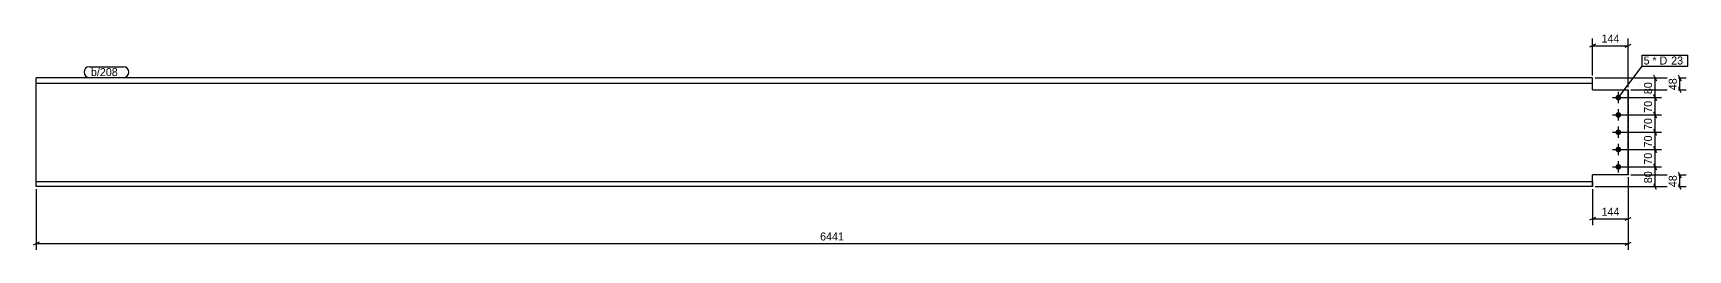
# Model space of a CAD drawing. Header units: millimetres. Extents: x 32 to 18256, y 32 to 908.
# Drawn here: x 11561 to 18256, y 32 to 908 of the extents above; entities that cross this region are included whole.
import ezdxf

# ---------------------------------------------------------------- set-up
doc = ezdxf.new("R2010")
doc.units = ezdxf.units.MM
doc.linetypes.add('DXK_LINE_DOT4', pattern=[0.9408, 0.4704, -0.4704])
doc.styles.add('Comic Sans MS', font='COMIC.TTF', dxfattribs={"height": 0.2})

msp = doc.modelspace()

# ---------------------------------------------------------------- hatches: boundary and pattern name
at = {"linetype": 'Continuous'}
for points in [[(17986.1, 647.6), (17985.8, 645.2), (17985.1, 642.9), (17983.9, 640.8), (17982.2, 639.1), (17980.3, 637.6), (17978.1, 636.7), (17975.8, 636.2), (17973.4, 636.2), (17971, 636.7), (17968.8, 637.6), (17966.9, 639.1), (17965.3, 640.8), (17964, 642.9), (17963.3, 645.2), (17963.1, 647.6), (17963.3, 650), (17964, 652.3), (17965.3, 654.4), (17966.9, 656.1), (17968.8, 657.6), (17971, 658.5), (17973.4, 659), (17975.8, 659), (17978.1, 658.5), (17980.3, 657.6), (17982.2, 656.1), (17983.9, 654.4), (17985.1, 652.3), (17985.8, 650)], [(17986.1, 577.6), (17985.8, 575.2), (17985.1, 572.9), (17983.9, 570.8), (17982.2, 569.1), (17980.3, 567.6), (17978.1, 566.7), (17975.8, 566.2), (17973.4, 566.2), (17971, 566.7), (17968.8, 567.6), (17966.9, 569.1), (17965.3, 570.8), (17964, 572.9), (17963.3, 575.2), (17963.1, 577.6), (17963.3, 580), (17964, 582.3), (17965.3, 584.4), (17966.9, 586.1), (17968.8, 587.6), (17971, 588.5), (17973.4, 589), (17975.8, 589), (17978.1, 588.5), (17980.3, 587.6), (17982.2, 586.1), (17983.9, 584.4), (17985.1, 582.3), (17985.8, 580)], [(17986.1, 507.6), (17985.8, 505.2), (17985.1, 502.9), (17983.9, 500.8), (17982.2, 499.1), (17980.3, 497.6), (17978.1, 496.7), (17975.8, 496.2), (17973.4, 496.2), (17971, 496.7), (17968.8, 497.6), (17966.9, 499.1), (17965.3, 500.8), (17964, 502.9), (17963.3, 505.2), (17963.1, 507.6), (17963.3, 510), (17964, 512.3), (17965.3, 514.4), (17966.9, 516.1), (17968.8, 517.6), (17971, 518.5), (17973.4, 519), (17975.8, 519), (17978.1, 518.5), (17980.3, 517.6), (17982.2, 516.1), (17983.9, 514.4), (17985.1, 512.3), (17985.8, 510)], [(17986.1, 437.6), (17985.8, 435.2), (17985.1, 432.9), (17983.9, 430.8), (17982.2, 429.1), (17980.3, 427.6), (17978.1, 426.7), (17975.8, 426.2), (17973.4, 426.2), (17971, 426.7), (17968.8, 427.6), (17966.9, 429.1), (17965.3, 430.8), (17964, 432.9), (17963.3, 435.2), (17963.1, 437.6), (17963.3, 440), (17964, 442.3), (17965.3, 444.4), (17966.9, 446.1), (17968.8, 447.6), (17971, 448.5), (17973.4, 449), (17975.8, 449), (17978.1, 448.5), (17980.3, 447.6), (17982.2, 446.1), (17983.9, 444.4), (17985.1, 442.3), (17985.8, 440)], [(17986.1, 367.6), (17985.8, 365.2), (17985.1, 362.9), (17983.9, 360.8), (17982.2, 359.1), (17980.3, 357.6), (17978.1, 356.7), (17975.8, 356.2), (17973.4, 356.2), (17971, 356.7), (17968.8, 357.6), (17966.9, 359.1), (17965.3, 360.8), (17964, 362.9), (17963.3, 365.2), (17963.1, 367.6), (17963.3, 370), (17964, 372.3), (17965.3, 374.4), (17966.9, 376.1), (17968.8, 377.6), (17971, 378.5), (17973.4, 379), (17975.8, 379), (17978.1, 378.5), (17980.3, 377.6), (17982.2, 376.1), (17983.9, 374.4), (17985.1, 372.3), (17985.8, 370)]]:
    msp.add_hatch(color=3, dxfattribs=at).paths.add_polyline_path(points)

# ---------------------------------------------------------------- linework, layer by layer
at = {"color": 8, "linetype": 'Continuous'}
for p, q in [((17870.2, 737.6), (17870.2, 886)), ((18014.6, 689.6), (18014.6, 886)), ((17882.2, 863.6), (17858.2, 851.6)), ((17870.2, 857.6), (18014.6, 857.6)), ((18002.6, 851.6), (18026.6, 863.6)), ((18117.3, 739.6), (18129.3, 715.6)), ((18217.3, 739.6), (18229.3, 715.6)), ((17880.4, 727.6), (18148.9, 727.6)), ((18123.3, 647.6), (18123.3, 727.6)), ((18229.3, 667.6), (18217.3, 691.6)), ((18223.3, 679.6), (18223.3, 727.6)), ((17984.5, 647.6), (18148.9, 647.6)), ((18129.3, 635.6), (18117.3, 659.6)), ((17984.5, 577.6), (18148.9, 577.6)), ((18129.3, 565.6), (18117.3, 589.6)), ((17984.5, 507.6), (18148.9, 507.6)), ((18129.3, 495.6), (18117.3, 519.6)), ((17984.5, 437.6), (18148.9, 437.6)), ((18129.3, 425.6), (18117.3, 449.6)), ((17984.5, 367.6), (18148.9, 367.6)), ((18129.3, 355.6), (18117.3, 379.6)), ((18217.3, 347.6), (18229.3, 323.6)), ((18223.3, 287.6), (18223.3, 335.6)), ((11573.3, 277.6), (11573.3, 32)), ((17870.2, 277.6), (17870.2, 132)), ((17880.4, 287.6), (18148.9, 287.6)), ((18014.6, 325.6), (18014.6, 132)), ((18129.3, 275.6), (18117.3, 299.6)), ((18229.3, 275.6), (18217.3, 299.6)), ((17882.2, 163.6), (17858.2, 151.6)), ((17870.2, 157.6), (18014.6, 157.6)), ((18002.6, 151.6), (18026.6, 163.6)), ((11585.3, 63.6), (11561.3, 51.6)), ((11573.3, 57.6), (18014.6, 57.6)), ((18002.6, 51.6), (18026.6, 63.6))]:
    msp.add_line(p, q, dxfattribs=at)
at = {"color": 7, "linetype": 'Continuous'}
for p, q in [((17870.4, 727.6), (11573.3, 727.6)), ((11573.3, 287.6), (11573.3, 727.6)), ((11573.3, 706.6), (17870.4, 706.6)), ((17870.2, 727.6), (17870.4, 727.6)), ((17870.2, 706.6), (17870.2, 727.6)), ((17870.3, 679.6), (17870.3, 706.6)), ((17870.3, 679.6), (18014.6, 679.6)), ((17870.4, 706.6), (17870.4, 727.6)), ((18014.6, 335.6), (18014.6, 679.6)), ((17870.3, 308.6), (17870.3, 335.6)), ((18014.6, 335.6), (17870.3, 335.6)), ((11573.3, 308.6), (17870.4, 308.6)), ((17870.4, 287.6), (11573.3, 287.6)), ((17870.2, 308.6), (17870.3, 308.6)), ((17870.2, 287.6), (17870.2, 308.6)), ((17870.4, 308.6), (17870.4, 287.6))]:
    msp.add_line(p, q, dxfattribs=at)
at = {"color": 7, "linetype": 'DXK_LINE_DOT4'}
for p, q in [((17870.3, 679.6), (17870.3, 706.6)), ((18014.6, 679.6), (18014.6, 679.6)), ((18014.6, 679.6), (18014.6, 335.6)), ((17870.3, 308.6), (17870.3, 335.6)), ((18014.6, 335.6), (18014.6, 335.6))]:
    msp.add_line(p, q, dxfattribs=at)
at = {"color": 3, "linetype": 'Continuous'}
for p, q in [((17974.6, 624.6), (17974.6, 670.6)), ((17951.6, 647.6), (17997.6, 647.6)), ((17951.6, 577.6), (17997.6, 577.6)), ((17974.6, 554.6), (17974.6, 600.6)), ((17951.6, 507.6), (17997.6, 507.6)), ((17974.6, 484.6), (17974.6, 530.6)), ((17951.6, 437.6), (17997.6, 437.6)), ((17974.6, 414.6), (17974.6, 460.6)), ((17951.6, 367.6), (17997.6, 367.6)), ((17974.6, 344.6), (17974.6, 390.6))]:
    msp.add_line(p, q, dxfattribs=at)

# ---------------------------------------------------------------- wipeouts: each hides what was drawn before it
at = {"color": 0}
msp.add_wipeout([(18102.9, 781.4), (18102.9, 813.4), (18076.8, 813.4), (18076.8, 781.4)], dxfattribs=at)

# ---------------------------------------------------------------- next in the draw order: wipeouts: each hides what was drawn before it
for points in [[(17984.5, 863.6), (17984.5, 908.4), (17900.3, 908.4), (17900.3, 863.6)], [(18102.9, 781.4), (18102.9, 813.4), (18076.8, 813.4), (18076.8, 781.4)], [(11920.7, 734.6), (11920.7, 766.6), (11795.3, 766.6), (11795.3, 734.6)], [(18117.3, 720.1), (18072.5, 720.1), (18072.5, 655.1), (18117.3, 655.1)], [(17984.5, 163.6), (17984.5, 208.4), (17900.3, 208.4), (17900.3, 163.6)], [(14849, 63.6), (14849, 108.4), (14738.8, 108.4), (14738.8, 63.6)]]:
    msp.add_wipeout(points, dxfattribs=at)

# ---------------------------------------------------------------- next in the draw order: linework, layer by layer
at = {"color": 7, "linetype": 'Continuous'}
msp.add_line((18070.8, 775.4), (18070.8, 819.4), dxfattribs=at)
at = {"color": 8, "linetype": 'Continuous'}
for p, q in [((17880.4, 727.6), (18248.9, 727.6)), ((18024.6, 679.6), (18248.9, 679.6)), ((17984.5, 647.6), (18148.9, 647.6)), ((18117.3, 659.6), (18129.3, 635.6)), ((18123.3, 577.6), (18123.3, 647.6)), ((18014.6, 325.6), (18014.6, 32))]:
    msp.add_line(p, q, dxfattribs=at)

# ---------------------------------------------------------------- next in the draw order: texts
at = {"color": 3, "style": 'Comic Sans MS'}
for s, p in [('144', (17906.7, 870)), ('144', (17906.7, 170)), ('6441', (14745.2, 70))]:
    msp.add_text(s, height=32.38, dxfattribs=at).set_placement(p)
msp.add_text('80', height=32.38, rotation=90.00021, dxfattribs=at).set_placement((18110.9, 661.5))

# ---------------------------------------------------------------- next in the draw order: wipeouts: each hides what was drawn before it
at = {"color": 0}
for points in [[(18178.7, 781.4), (18178.7, 813.4), (18112.5, 813.4), (18112.5, 781.4)], [(11920.7, 734.6), (11920.7, 766.6), (11795.3, 766.6), (11795.3, 734.6)]]:
    msp.add_wipeout(points, dxfattribs=at)

# ---------------------------------------------------------------- next in the draw order: linework, layer by layer
at = {"color": 7, "linetype": 'Continuous'}
for p, q in [((11789.3, 772.6), (11926.7, 772.6)), ((11789.3, 728.6), (11926.7, 728.6))]:
    msp.add_line(p, q, dxfattribs=at)
for centre, start, end in [((11789.3, 750.6), 90, 270), ((11926.7, 750.6), 270, 90)]:
    msp.add_arc(centre, 22, start, end, dxfattribs=at)

# ---------------------------------------------------------------- next in the draw order: texts
at = {"color": 3, "style": 'Comic Sans MS'}
msp.add_text('b/208', height=32.38, dxfattribs=at).set_placement((11795.3, 734.6))

# ---------------------------------------------------------------- next in the draw order: wipeouts: each hides what was drawn before it
at = {"color": 0}
for points in [[(18178.7, 781.4), (18178.7, 813.4), (18112.5, 813.4), (18112.5, 781.4)], [(18217.3, 736.1), (18172.5, 736.1), (18172.5, 671.1), (18217.3, 671.1)], [(18117.3, 645.1), (18072.5, 645.1), (18072.5, 580.1), (18117.3, 580.1)]]:
    msp.add_wipeout(points, dxfattribs=at)

# ---------------------------------------------------------------- next in the draw order: linework, layer by layer
at = {"color": 7, "linetype": 'Continuous'}
msp.add_line((17974.6, 647.6), (18070.8, 775.4), dxfattribs=at)
at = {"color": 8, "linetype": 'Continuous'}
for p, q in [((17984.5, 577.6), (18148.9, 577.6)), ((18117.3, 589.6), (18129.3, 565.6)), ((18123.3, 507.6), (18123.3, 577.6))]:
    msp.add_line(p, q, dxfattribs=at)

# ---------------------------------------------------------------- next in the draw order: texts
at = {"color": 3, "style": 'Comic Sans MS'}
msp.add_text('5', height=32.4, dxfattribs=at).set_placement((18076.8, 781.4))
for s, p in [('48', (18210.9, 677.5)), ('70', (18110.9, 586.5))]:
    msp.add_text(s, height=32.38, rotation=90.00021, dxfattribs=at).set_placement(p)

# ---------------------------------------------------------------- next in the draw order: wipeouts: each hides what was drawn before it
at = {"color": 0}
msp.add_wipeout([(18240.4, 781.4), (18240.4, 813.4), (18188.3, 813.4), (18188.3, 781.4)], dxfattribs=at)

# ---------------------------------------------------------------- next in the draw order: wipeouts: each hides what was drawn before it
for points in [[(18240.4, 781.4), (18240.4, 813.4), (18188.3, 813.4), (18188.3, 781.4)], [(18117.3, 575.1), (18072.5, 575.1), (18072.5, 510.1), (18117.3, 510.1)]]:
    msp.add_wipeout(points, dxfattribs=at)

# ---------------------------------------------------------------- next in the draw order: linework, layer by layer
at = {"color": 7, "linetype": 'Continuous'}
for p, q in [((18070.8, 819.4), (18256, 819.4)), ((18256, 775.4), (18256, 819.4)), ((18070.8, 775.4), (18256, 775.4))]:
    msp.add_line(p, q, dxfattribs=at)
at = {"color": 8, "linetype": 'Continuous'}
for p, q in [((17984.5, 507.6), (18148.9, 507.6)), ((18117.3, 519.6), (18129.3, 495.6)), ((18123.3, 437.6), (18123.3, 507.6))]:
    msp.add_line(p, q, dxfattribs=at)

# ---------------------------------------------------------------- next in the draw order: texts
at = {"color": 3, "style": 'Comic Sans MS'}
for s, p in [('* D', (18112.5, 781.4)), ('23', (18188.3, 781.4))]:
    msp.add_text(s, height=32.38, dxfattribs=at).set_placement(p)
msp.add_text('70', height=32.38, rotation=90.00021, dxfattribs=at).set_placement((18110.9, 516.5))

# ---------------------------------------------------------------- next in the draw order: wipeouts: each hides what was drawn before it
at = {"color": 0}
msp.add_wipeout([(18117.3, 505.1), (18072.5, 505.1), (18072.5, 440.1), (18117.3, 440.1)], dxfattribs=at)

# ---------------------------------------------------------------- next in the draw order: linework, layer by layer
at = {"color": 8, "linetype": 'Continuous'}
for p, q in [((17984.5, 437.6), (18148.9, 437.6)), ((18117.3, 449.6), (18129.3, 425.6)), ((18123.3, 367.6), (18123.3, 437.6))]:
    msp.add_line(p, q, dxfattribs=at)

# ---------------------------------------------------------------- next in the draw order: texts
at = {"color": 3, "style": 'Comic Sans MS'}
msp.add_text('70', height=32.38, rotation=90.00021, dxfattribs=at).set_placement((18110.9, 446.5))

# ---------------------------------------------------------------- next in the draw order: wipeouts: each hides what was drawn before it
at = {"color": 0}
msp.add_wipeout([(18117.3, 435.1), (18072.5, 435.1), (18072.5, 370.1), (18117.3, 370.1)], dxfattribs=at)

# ---------------------------------------------------------------- next in the draw order: linework, layer by layer
at = {"color": 8, "linetype": 'Continuous'}
for p, q in [((17984.5, 367.6), (18148.9, 367.6)), ((18117.3, 379.6), (18129.3, 355.6)), ((18123.3, 287.6), (18123.3, 367.6))]:
    msp.add_line(p, q, dxfattribs=at)

# ---------------------------------------------------------------- next in the draw order: texts
at = {"color": 3, "style": 'Comic Sans MS'}
msp.add_text('70', height=32.38, rotation=90.00021, dxfattribs=at).set_placement((18110.9, 376.5))

# ---------------------------------------------------------------- next in the draw order: wipeouts: each hides what was drawn before it
at = {"color": 0}
msp.add_wipeout([(18117.3, 360.1), (18072.5, 360.1), (18072.5, 295.1), (18117.3, 295.1)], dxfattribs=at)

# ---------------------------------------------------------------- next in the draw order: linework, layer by layer
at = {"color": 8, "linetype": 'Continuous'}
for p, q in [((18024.6, 335.6), (18248.9, 335.6)), ((17880.4, 287.6), (18248.9, 287.6))]:
    msp.add_line(p, q, dxfattribs=at)

# ---------------------------------------------------------------- next in the draw order: texts
at = {"color": 3, "style": 'Comic Sans MS'}
msp.add_text('80', height=32.38, rotation=90.00021, dxfattribs=at).set_placement((18110.9, 301.5))

# ---------------------------------------------------------------- next in the draw order: wipeouts: each hides what was drawn before it
at = {"color": 0}
msp.add_wipeout([(18217.3, 344.1), (18172.5, 344.1), (18172.5, 279.1), (18217.3, 279.1)], dxfattribs=at)

# ---------------------------------------------------------------- next in the draw order: texts
at = {"color": 3, "style": 'Comic Sans MS'}
msp.add_text('48', height=32.38, rotation=90.00021, dxfattribs=at).set_placement((18210.9, 285.5))

doc.saveas('drawing.dxf')
